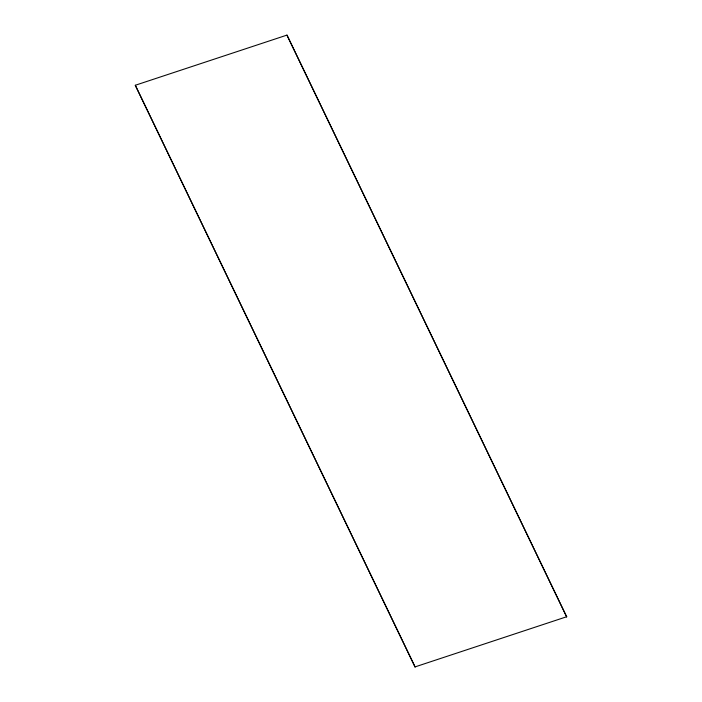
<?xml version="1.0" encoding="UTF-8"?>
<svg xmlns="http://www.w3.org/2000/svg" width="702" height="702" viewBox="0 0 702 702"><rect width="100%" height="100%" fill="white"/><g stroke="black" fill="none" stroke-linecap="round" stroke-linejoin="round"><path stroke-width="1.05" d="M135.284 85.267L415.04 666.9L135.284 85.267L286.96 35.1L566.672 616.821L286.96 35.1M415.04 666.9L566.716 616.733"/></g></svg>
